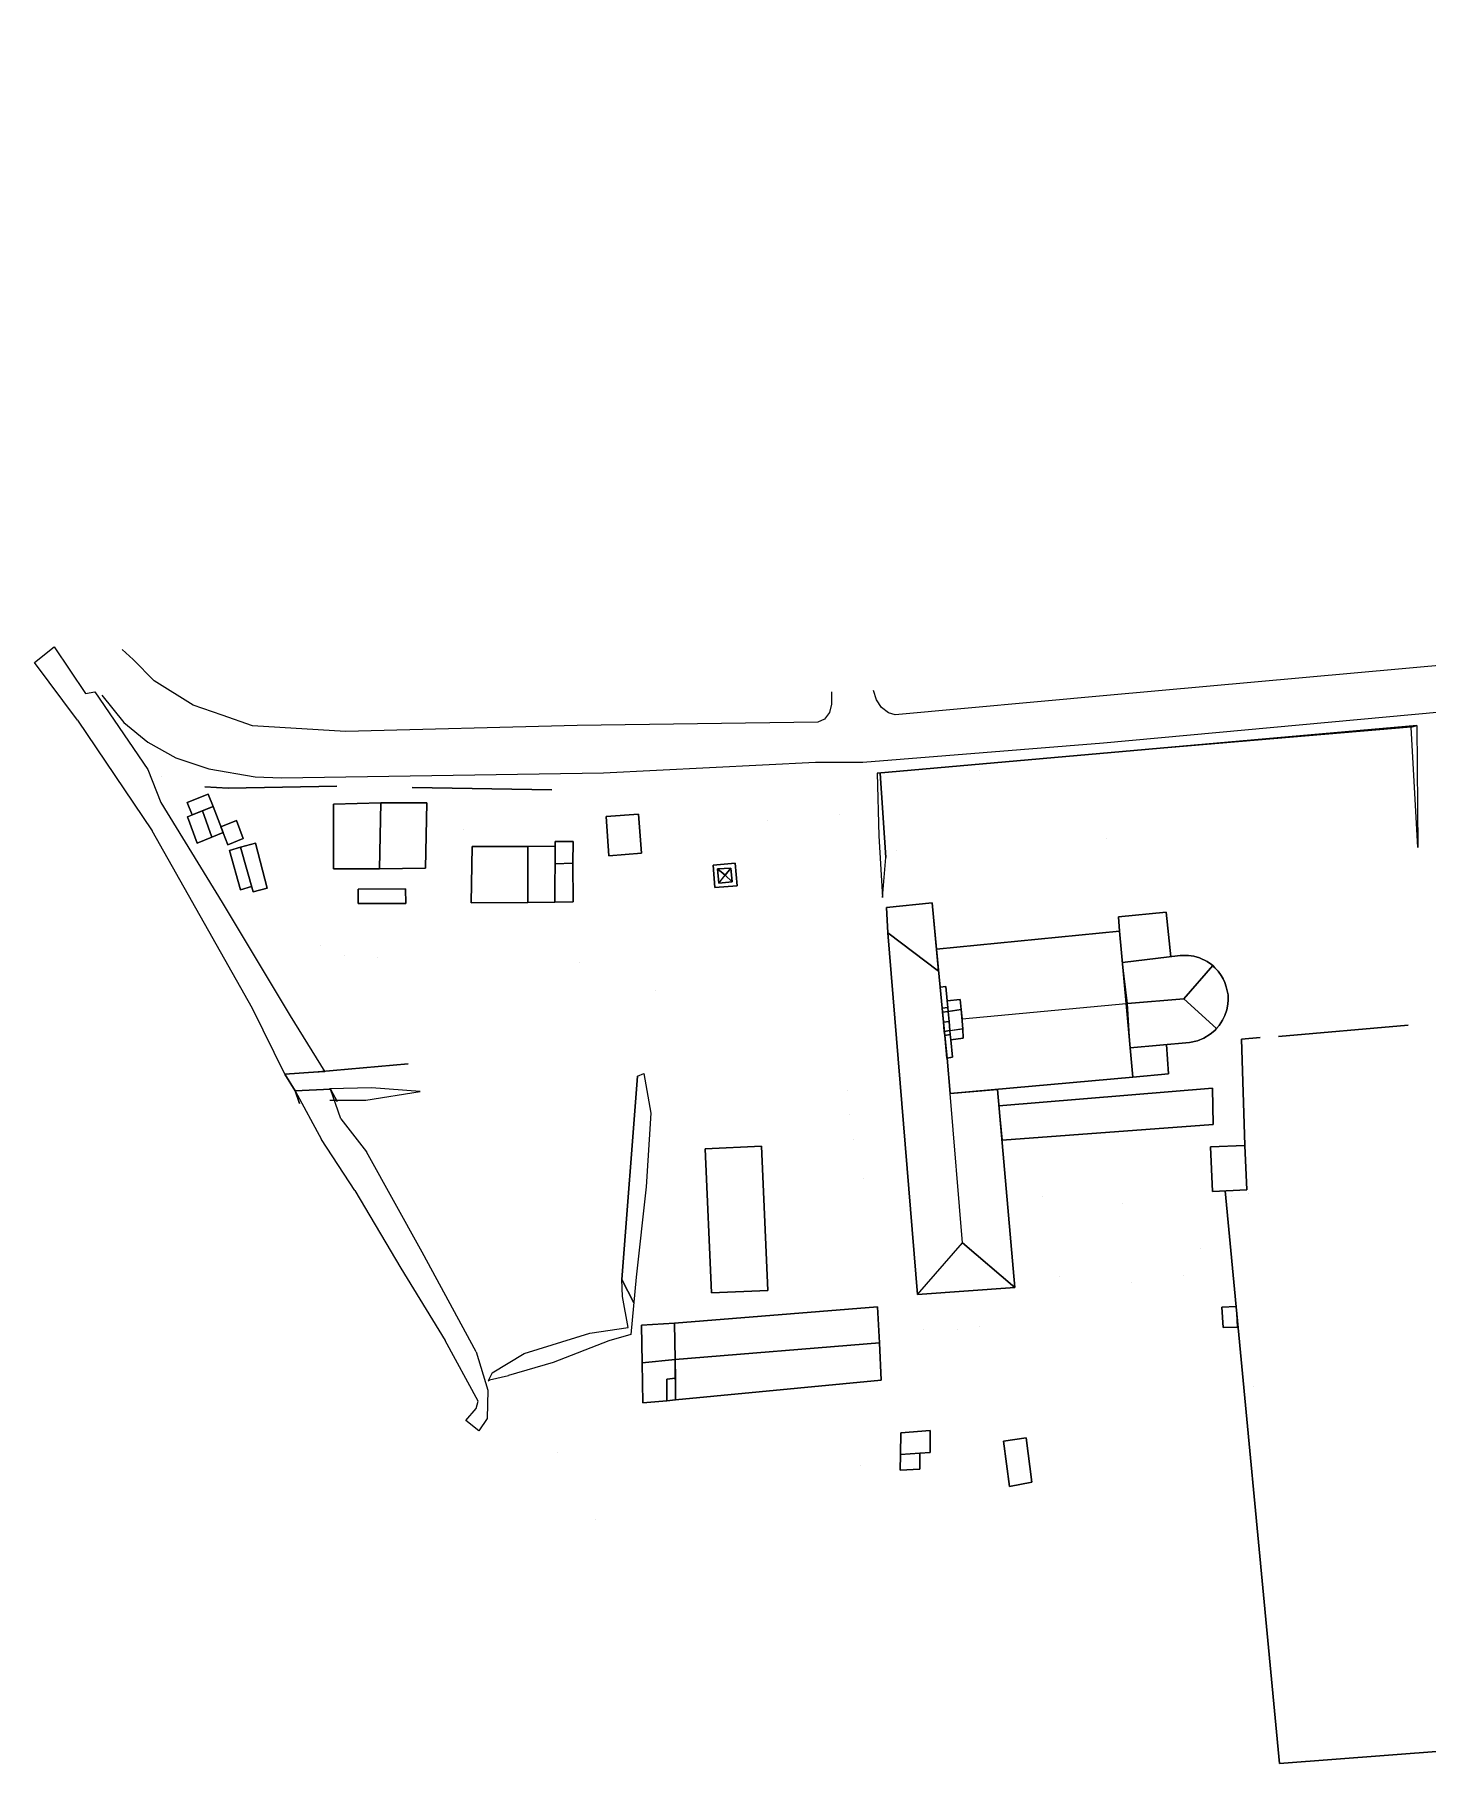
# Model space of a CAD drawing. Extents: x 526713 to 527247, y 149850 to 150411.
# Drawn here: x 526712.7 to 526898.7, y 149893.7 to 150124.6 of the extents above; entities that cross this region are included whole.
import ezdxf

# ---------------------------------------------------------------- set-up
doc = ezdxf.new("R2010")
doc.units = 0
doc.header["$LTSCALE"] = 10
doc.linetypes.add('CONTINU', pattern=[0])
for name, color, linetype in [('ARBRE', 3, 'CONTINU'), ('FACADE', 7, 'CONTINU'), ('MUR', 134, 'CONTINU'), ('TALUS', 42, 'CONTINU'), ('TOIT', 1, 'CONTINU'), ('TROTTOIR', 5, 'CONTINU')]:
    doc.layers.add(name, color=color, linetype=linetype)

msp = doc.modelspace()

# ---------------------------------------------------------------- linework, layer by layer
at = {"layer": 'ARBRE'}
for p, q in [((526729.568, 150025.528, 138.6), (526729.568, 150025.528, 131.560597)), ((526838.865, 150026.308, 141.231), (526838.865, 150026.308, 133.264778)), ((526820.202, 150020.513, 142.212), (526820.202, 150020.513, 133.187161)), ((526769.921, 150018.432, 136.823), (526769.921, 150018.432, 132.313395)), ((526810.52, 150019.606, 145.145), (526810.52, 150019.606, 133.110409)), ((526827.777, 150015.659, 140.829), (526827.777, 150015.659, 133.296711)), ((526855.805, 150017.196, 143.159), (526855.805, 150017.196, 133.409877)), ((526735.688, 150012.214, 137.15), (526735.688, 150012.214, 130.841752)), ((526750.929, 150002.905, 135.96), (526750.929, 150002.905, 132.064711)), ((526754.043, 150001.619, 137.058), (526754.043, 150001.619, 132.109135)), ((526758.418, 150001.338, 137.443), (526758.418, 150001.338, 132.170094)), ((526785.509, 150000.743, 135.222), (526785.509, 150000.743, 132.54648)), ((526795.612, 149997.005, 138.508), (526795.612, 149997.005, 133.265469)), ((526821.258, 149983.633, 141.466), (526821.258, 149983.633, 133.487079)), ((526821.537, 149980.339, 141.458), (526821.537, 149980.339, 133.526769)), ((526822.075, 149977.09, 141.432), (526822.075, 149977.09, 133.566566)), ((526823.393, 149971.86, 141.416), (526823.393, 149971.86, 133.631743)), ((526847.338, 149969.375, 140.418), (526847.338, 149969.375, 133.829946)), ((526872.48, 149969.381, 141.6), (526872.48, 149969.381, 133.833016)), ((526874.821, 149969.777, 141.533), (526874.821, 149969.777, 133.828767)), ((526857.952, 149968.48, 138.013), (526857.952, 149968.48, 133.841535)), ((526868.4, 149962.449, 137.795), (526868.4, 149962.449, 133.912004)), ((526849.53, 149958.729, 140.452), (526849.53, 149958.729, 133.95231)), ((526859.125, 149957.884, 137.284), (526859.125, 149957.884, 133.963198)), ((526866.138, 149958.819, 137.787), (526866.138, 149958.819, 133.953351)), ((526831.372, 149951.653, 139.605), (526831.372, 149951.653, 133.890687)), ((526835.948, 149951.73, 141.03), (526835.948, 149951.73, 133.901067)), ((526838.821, 149952.027, 141.323), (526838.821, 149952.027, 133.904639)), ((526777.748, 149948.587, 139.245), (526777.748, 149948.587, 129.716945)), ((526781.844, 149949.963, 139.262), (526781.844, 149949.963, 130.643924)), ((526785.334, 149950.563, 139.287), (526785.334, 149950.563, 131.355402)), ((526875.471, 149944.054, 140.36), (526875.471, 149944.054, 134.123844)), ((526782.526, 149935.193, 139.404), (526782.526, 149935.193, 133.127773)), ((526822.961, 149933.519, 140.821), (526822.961, 149933.519, 133.941157)), ((526787.546, 149926.34, 140.05), (526787.546, 149926.34, 133.115829))]:
    msp.add_line(p, q, dxfattribs=at)
at = {"layer": 'FACADE'}
for points in [[(526733.083, 150022.044, 133.597), (526735.877, 150023.162, 133.597), (526735.877, 150023.162, 131.836616), (526733.083, 150022.044, 131.717554)], [(526735.877, 150023.162, 133.597), (526736.53, 150021.529, 133.99), (526736.53, 150021.529, 131.84723), (526735.877, 150023.162, 131.836616)], [(526733.736, 150020.411, 133.99), (526733.083, 150022.044, 133.597), (526733.083, 150022.044, 131.717554), (526733.736, 150020.411, 131.611779)], [(526734.387, 150016.624, 133.923), (526733.121, 150020.146, 133.923), (526733.121, 150020.146, 131.464603), (526734.387, 150016.624, 131.210798)], [(526736.53, 150021.529, 133.907), (526737.865, 150018.044, 133.907), (526737.850852, 150018.03901, 131.868876), (526736.53, 150021.529, 131.84723)], [(526752.623, 150013.184, 136.605), (526752.621, 150021.832, 136.605), (526752.621, 150021.832, 132.070164), (526752.623, 150013.184, 132.078425)], [(526764.883, 150013.294, 136.438), (526765.065, 150022.016, 136.438), (526765.065, 150022.016, 132.242618), (526764.883, 150013.294, 132.248397)], [(526789.03, 150020.173, 136.421), (526793.355, 150020.502, 136.421), (526793.355, 150020.502, 133.011948), (526789.03, 150020.173, 133.037271)], [(526789.367, 150014.943, 136.421), (526789.03, 150020.173, 136.421), (526789.03, 150020.173, 133.037271), (526789.367, 150014.943, 133.122758)], [(526793.355, 150020.502, 136.421), (526793.732, 150015.267, 136.421), (526793.732, 150015.267, 133.044603), (526793.355, 150020.502, 133.011948)], [(526737.561556, 150018.803396, 133.588), (526739.642, 150019.659, 133.588), (526739.642, 150019.659, 131.892181), (526737.561556, 150018.803396, 131.864135)], [(526738.470356, 150016.402141, 133.588), (526737.561556, 150018.803396, 133.588), (526737.561556, 150018.803396, 131.864135), (526738.470356, 150016.402141, 131.879029)], [(526739.642, 150019.659, 133.588), (526740.544, 150017.262, 133.588), (526740.544, 150017.262, 131.906976), (526739.642, 150019.659, 131.892181)], [(526738.470356, 150016.402141, 133.588), (526740.544, 150017.262, 133.588), (526740.544, 150017.262, 131.906976), (526738.470356, 150016.402141, 131.879029)], [(526740.171, 150016.087, 134.141), (526738.732, 150015.632, 134.141), (526738.732, 150015.632, 131.85854), (526740.171, 150016.087, 131.902921)], [(526738.732, 150015.632, 134.141), (526740.191, 150010.395, 133.823), (526740.191, 150010.395, 131.404784), (526738.732, 150015.632, 131.85854)], [(526742.204, 150016.617, 134.141), (526740.171, 150016.087, 134.141), (526740.171, 150016.087, 131.902921), (526742.204, 150016.617, 131.930619)], [(526740.171, 150016.087, 134.141), (526741.867, 150010.103, 133.798), (526741.867, 150010.103, 131.667046), (526740.171, 150016.087, 131.902921)], [(526743.724, 150010.63, 133.798), (526742.204, 150016.617, 134.141), (526742.204, 150016.617, 131.930619), (526743.724, 150010.63, 131.957405)], [(526771.001, 150008.635, 135.951), (526771.103, 150016.167, 135.951), (526771.103, 150016.167, 132.331948), (526771.001, 150008.635, 132.337704)], [(526782.178, 150008.726, 137.016), (526782.189, 150016.225, 137.016), (526782.189, 150016.225, 132.485684), (526782.178, 150008.726, 132.492671)], [(526782.189, 150016.225, 135.685675), (526782.201, 150016.844, 135.474), (526782.201, 150016.844, 132.485261), (526782.189, 150016.225, 132.485684)], [(526782.201, 150016.844, 135.474), (526784.621, 150016.849, 135.474), (526784.621, 150016.849, 132.518827), (526782.201, 150016.844, 132.485261)], [(526789.367, 150014.943, 136.421), (526793.732, 150015.267, 136.421), (526793.732, 150015.267, 133.044603), (526789.367, 150014.943, 133.122758)], [(526803.29, 150013.701, 133.63), (526806.252, 150013.954, 133.647), (526806.252, 150013.954, 133.116696), (526803.29, 150013.701, 133.093028)], [(526803.548, 150010.679, 133.638), (526803.29, 150013.701, 133.63), (526803.29, 150013.701, 133.093028), (526803.548, 150010.679, 133.123148)], [(526805.671, 150013.288, 134.77), (526803.901, 150013.188, 134.77), (526803.901, 150013.188, 133.63156), (526805.671, 150013.288, 133.641543)], [(526803.901, 150013.188, 134.77), (526804.057, 150011.264, 134.77), (526804.057, 150011.264, 133.636577), (526803.901, 150013.188, 133.63156)], [(526805.852, 150011.475, 134.77), (526805.671, 150013.288, 134.77), (526805.671, 150013.288, 133.641543), (526805.852, 150011.475, 133.636427)], [(526806.252, 150013.954, 133.647), (526806.51, 150010.933, 133.638), (526806.51, 150010.933, 133.142003), (526806.252, 150013.954, 133.116696)], [(526740.191, 150010.395, 133.823), (526741.656873, 150010.844392, 133.823), (526741.656873, 150010.844392, 131.69627), (526740.191, 150010.395, 131.404784)], [(526803.548, 150010.679, 133.638), (526806.51, 150010.933, 133.638), (526806.51, 150010.933, 133.142003), (526803.548, 150010.679, 133.123148)], [(526804.057, 150011.264, 134.77), (526805.852, 150011.475, 134.77), (526805.852, 150011.475, 133.636427), (526804.057, 150011.264, 133.636577)], [(526741.867, 150010.103, 133.798), (526743.724, 150010.63, 133.798), (526743.724, 150010.63, 131.957405), (526741.867, 150010.103, 131.667046)], [(526762.24, 150010.504, 133.119), (526755.883, 150010.495, 133.119), (526755.883, 150010.495, 132.126209), (526762.24, 150010.504, 132.214388)], [(526755.883, 150010.495, 133.119), (526755.885, 150008.542, 132.976), (526755.885, 150008.542, 132.128096), (526755.883, 150010.495, 132.126209)], [(526755.885, 150008.542, 132.976), (526762.242, 150008.551, 132.976), (526762.242, 150008.551, 132.216275), (526755.885, 150008.542, 132.128096)], [(526762.242, 150008.551, 132.976), (526762.24, 150010.504, 133.119), (526762.24, 150010.504, 132.214388), (526762.242, 150008.551, 132.216275)], [(526782.178, 150008.726, 134.694), (526784.616, 150008.788, 134.694), (526784.616, 150008.788, 132.526433), (526782.178, 150008.726, 132.492671)], [(526832.535465, 150008.639286, 138.265), (526826.463, 150008.009, 138.265), (526826.463, 150008.009, 133.384279), (526832.535465, 150008.639286, 133.377808)], [(526833.398693, 149999.530255, 140.544), (526832.535465, 150008.639286, 138.265), (526832.535465, 150008.639286, 133.377808), (526833.398693, 149999.530255, 133.48238)], [(526857.444, 150006.802, 140.511), (526863.803, 150007.393, 140.511), (526863.803, 150007.393, 133.500836), (526857.444, 150006.802, 133.462742)], [(526857.59, 150004.874, 140.511), (526857.444, 150006.802, 140.511), (526857.444, 150006.802, 133.462742), (526857.59, 150004.874, 133.471542)], [(526863.803, 150007.393, 140.511), (526864.412645, 150001.45732, 141.248), (526864.412645, 150001.45732, 133.530252), (526863.803, 150007.393, 133.500836)], [(526857.59, 150004.874, 144.282), (526833.122, 150002.45, 144.282), (526833.122, 150002.45, 133.448861), (526857.59, 150004.874, 133.471542)], [(526833.122, 150002.45, 144.282), (526833.6, 149997.406, 145.639), (526833.6, 149997.406, 133.506767), (526833.122, 150002.45, 133.448861)], [(526865.669, 150001.611, 144.877), (526857.975046, 150000.669858, 144.877), (526857.975046, 150000.669858, 133.499147), (526865.669, 150001.611, 133.536323)], [(526866.773, 150001.628, 144.877), (526865.669, 150001.611, 144.877), (526865.669, 150001.611, 133.536323), (526866.773, 150001.628, 133.543286)], [(526867.491, 150001.512, 144.877), (526866.773, 150001.628, 144.877), (526866.773, 150001.628, 133.543286), (526867.491, 150001.512, 133.548333)], [(526868.238, 150001.301, 144.877), (526867.491, 150001.512, 144.877), (526867.491, 150001.512, 133.548333), (526868.238, 150001.301, 133.553952)], [(526869.295, 150000.805, 144.877), (526868.238, 150001.301, 144.877), (526868.238, 150001.301, 133.553952), (526869.295, 150000.805, 133.56271)], [(526869.878, 150000.401, 144.877), (526869.295, 150000.805, 144.877), (526869.295, 150000.805, 133.56271), (526869.878, 150000.401, 133.568072)], [(526870.02, 150000.265, 144.877), (526869.878, 150000.401, 144.877), (526869.878, 150000.401, 133.568072), (526870.02, 150000.265, 133.569532)], [(526870.323, 149999.974, 144.877), (526870.02, 150000.265, 144.877), (526870.02, 150000.265, 133.569532), (526870.323, 149999.974, 133.57265)], [(526870.762, 149999.506, 144.877), (526870.323, 149999.974, 144.877), (526870.323, 149999.974, 133.57265), (526870.762, 149999.506, 133.577356)], [(526871.167, 149998.969, 144.877), (526870.762, 149999.506, 144.877), (526870.762, 149999.506, 133.577356), (526871.167, 149998.969, 133.582128)], [(526834.36, 149997.496, 146.989), (526833.6, 149997.406, 146.989), (526833.6, 149997.406, 133.506767), (526834.36, 149997.496, 133.505829)], [(526833.6, 149997.406, 146.989), (526833.878, 149994.599, 146.989), (526833.878, 149994.599, 133.538992), (526833.6, 149997.406, 133.506767)], [(526834.543, 149995.584, 146.989), (526834.36, 149997.496, 146.989), (526834.36, 149997.496, 133.505829), (526834.543, 149995.584, 133.527779)], [(526871.415, 149998.517, 144.877), (526871.167, 149998.969, 144.877), (526871.167, 149998.969, 133.582128), (526871.415, 149998.517, 133.585553)], [(526871.651, 149997.991, 144.877), (526871.415, 149998.517, 144.877), (526871.415, 149998.517, 133.585553), (526871.651, 149997.991, 133.589203)], [(526871.837, 149997.436, 144.877), (526871.651, 149997.991, 144.877), (526871.651, 149997.991, 133.589203), (526871.837, 149997.436, 133.592653)], [(526872.067, 149996.38, 144.877), (526871.837, 149997.436, 144.877), (526871.837, 149997.436, 133.592653), (526872.067, 149996.38, 133.598429)], [(526833.879, 149994.59, 152.503), (526834.624, 149994.688, 152.503), (526834.624, 149994.688, 133.538065), (526833.879, 149994.59, 133.539096)], [(526834.543, 149995.584, 151.137), (526836.272, 149995.75, 151.137), (526836.272, 149995.75, 133.526091), (526834.543, 149995.584, 133.527779)], [(526834.624, 149994.688, 151.137), (526834.543, 149995.584, 151.137), (526834.543, 149995.584, 133.527779), (526834.624, 149994.688, 133.538065)], [(526836.272, 149995.75, 151.137), (526836.404, 149994.386, 151.137), (526836.404, 149994.386, 133.54175), (526836.272, 149995.75, 133.526091)], [(526871.919, 149994.362, 144.877), (526872.032, 149995.12, 144.877), (526872.032, 149995.12, 133.603349), (526871.919, 149994.362, 133.605723)], [(526872.032, 149995.12, 144.877), (526872.064, 149995.676, 144.877), (526872.064, 149995.676, 133.601283), (526872.032, 149995.12, 133.603349)], [(526872.064, 149995.676, 144.877), (526872.067, 149996.38, 144.877), (526872.067, 149996.38, 133.598429), (526872.064, 149995.676, 133.601283)], [(526836.404, 149994.386, 151.623), (526834.67557, 149994.137084, 151.623), (526834.67557, 149994.137084, 133.544389), (526836.404, 149994.386, 133.54175)], [(526836.626, 149991.828, 151.623), (526836.404, 149994.386, 151.623), (526836.404, 149994.386, 133.54175), (526836.626, 149991.828, 133.571114)], [(526870.528, 149991.871, 144.877), (526870.866, 149992.28, 144.877), (526870.866, 149992.28, 133.607513), (526870.528, 149991.871, 133.60703)], [(526870.866, 149992.28, 144.877), (526871.318, 149992.961, 144.877), (526871.318, 149992.961, 133.607613), (526870.866, 149992.28, 133.607513)], [(526871.318, 149992.961, 144.877), (526871.621, 149993.586, 144.877), (526871.621, 149993.586, 133.606992), (526871.318, 149992.961, 133.607613)], [(526871.621, 149993.586, 144.877), (526871.919, 149994.362, 144.877), (526871.919, 149994.362, 133.605723), (526871.621, 149993.586, 133.606992)], [(526834.229, 149990.955, 152.503), (526834.972, 149991.061, 152.503), (526834.972, 149991.061, 133.579703), (526834.229, 149990.955, 133.580826)], [(526834.529, 149987.899, 146.989), (526834.229, 149990.955, 146.989), (526834.229, 149990.955, 133.580826), (526834.529, 149987.899, 133.61591)], [(526834.924, 149991.581, 151.623), (526836.626, 149991.828, 151.623), (526836.626, 149991.828, 133.571114), (526834.924505, 149991.575718, 133.573795)], [(526834.972, 149991.061, 151.137), (526835.052, 149990.354, 151.137), (526835.052, 149990.354, 133.587821), (526834.972, 149991.061, 133.579703)], [(526835.052, 149990.354, 151.137), (526836.704, 149990.573, 151.137), (526836.704, 149990.573, 133.585516), (526835.052, 149990.354, 133.587821)], [(526835.27, 149988.021, 146.989), (526835.052, 149990.354, 146.989), (526835.052, 149990.354, 133.587821), (526835.27, 149988.021, 133.614604)], [(526836.704, 149990.573, 151.137), (526836.626, 149991.828, 151.137), (526836.626, 149991.828, 133.571114), (526836.704, 149990.573, 133.585516)], [(526859.011136, 149989.273026, 144.877), (526866.921, 149990.012, 144.877), (526866.921, 149990.012, 133.595722), (526859.011136, 149989.273026, 133.60321)], [(526866.921, 149990.012, 144.877), (526867.994, 149990.23, 144.877), (526867.994, 149990.23, 133.597586), (526866.921, 149990.012, 133.595722)], [(526867.994, 149990.23, 144.877), (526868.836, 149990.574, 144.877), (526868.836, 149990.574, 133.601546), (526867.994, 149990.23, 133.597586)], [(526868.836, 149990.574, 144.877), (526869.686, 149991.11, 144.877), (526869.686, 149991.11, 133.604772), (526868.836, 149990.574, 133.601546)], [(526869.686, 149991.11, 144.877), (526870.304, 149991.6, 144.877), (526870.304, 149991.6, 133.606709), (526869.686, 149991.11, 133.604772)], [(526870.304, 149991.6, 144.877), (526870.528, 149991.871, 144.877), (526870.528, 149991.871, 133.60703), (526870.304, 149991.6, 133.606709)], [(526870.528, 149991.871, 144.877), (526870.528, 149991.871, 144.877), (526870.528, 149991.871, 133.60703)], [(526834.529, 149987.899, 146.989), (526835.27, 149988.021, 146.989), (526835.27, 149988.021, 133.614604), (526834.529, 149987.899, 133.61591)], [(526834.961, 149983.171, 144.449), (526834.534, 149987.893, 145.625), (526834.534, 149987.893, 133.61598), (526834.961, 149983.171, 133.670186)], [(526864.117, 149985.8, 138.633), (526863.826504, 149989.722899, 139.748), (526863.826504, 149989.722899, 133.598652), (526864.117, 149985.8, 133.643676)], [(526859.363, 149985.376, 144.449), (526834.961, 149983.171, 144.449), (526834.961, 149983.171, 133.670186), (526859.363, 149985.376, 133.647945)], [(526864.117, 149985.8, 138.633), (526859.363, 149985.376, 138.633), (526859.363, 149985.376, 133.647945), (526864.117, 149985.8, 133.643676)], [(526841.285, 149983.726, 139.002), (526843.611, 149957.276, 138.985), (526843.611, 149957.276, 133.968234), (526841.285, 149983.726, 133.66461)], [(526869.993, 149983.92, 137.443), (526841.475869, 149981.555546, 137.443), (526841.475869, 149981.555546, 133.689525), (526869.993, 149983.92, 133.66597)], [(526870.067, 149979.066, 138.935), (526869.993, 149983.92, 137.443), (526869.993, 149983.92, 133.66597), (526870.067, 149979.066, 133.721646)], [(526841.882101, 149976.936094, 138.449), (526870.067, 149979.066, 138.935), (526870.067, 149979.066, 133.721646), (526841.882101, 149976.936094, 133.742553)], [(526809.748, 149976.137, 138.449), (526802.225, 149975.797, 137.653), (526802.225, 149975.797, 133.532894), (526809.748, 149976.137, 133.547432)], [(526810.618, 149956.885, 138.449), (526809.748, 149976.137, 138.449), (526809.748, 149976.137, 133.547432), (526810.618, 149956.885, 133.777527)], [(526869.737, 149976.046, 137.485), (526874.322, 149976.243, 137.485), (526874.322, 149976.243, 133.754552), (526869.737, 149976.046, 133.756238)], [(526874.322, 149976.243, 137.485), (526874.577, 149970.316, 137.485), (526874.577, 149970.316, 133.822555), (526874.322, 149976.243, 133.754552)], [(526802.225, 149975.797, 137.653), (526803.095, 149956.545, 137.653), (526803.095, 149956.545, 133.76299), (526802.225, 149975.797, 133.532894)], [(526869.992, 149970.119, 137.485), (526869.737, 149976.046, 137.485), (526869.737, 149976.046, 133.756238), (526869.992, 149970.119, 133.824242)], [(526874.577, 149970.316, 137.485), (526869.992, 149970.119, 137.485), (526869.992, 149970.119, 133.824242), (526874.577, 149970.316, 133.822555)], [(526803.095, 149956.545, 137.653), (526810.618, 149956.885, 138.449), (526810.618, 149956.885, 133.777527), (526803.095, 149956.545, 133.76299)], [(526830.572, 149956.356, 138.985), (526843.611, 149957.276, 138.985), (526843.611, 149957.276, 133.968234), (526830.572, 149956.356, 133.977156)], [(526798.143, 149952.524, 140.477), (526825.247, 149954.71, 140.477), (526825.247, 149954.71, 133.839378), (526798.143, 149952.524, 133.676749)], [(526871.24, 149954.652, 136.722), (526873.153557, 149954.740298, 136.773), (526873.153557, 149954.740298, 134.001002), (526871.24, 149954.652, 134.001776)], [(526871.24, 149954.652, 136.722), (526871.393, 149951.932, 136.722), (526871.393, 149951.932, 134.032988), (526871.24, 149954.652, 134.001776)], [(526798.143, 149952.524, 136.396), (526793.744, 149952.226, 136.396), (526793.744, 149952.226, 133.581988), (526798.143, 149952.524, 133.676749)], [(526871.393, 149951.932, 136.722), (526873.301, 149951.996, 136.773), (526873.301, 149951.996, 134.032493), (526871.393, 149951.932, 134.032988)], [(526798.267, 149945.183, 138.742), (526797.107, 149945.017, 138.742), (526797.107, 149945.017, 133.557291), (526798.267, 149945.183, 133.583421)], [(526797.107, 149945.017, 138.742), (526797.107, 149942.124, 139.22), (526797.107, 149942.124, 133.519502), (526797.107, 149945.017, 133.557291)], [(526798.262, 149942.283, 140.192), (526825.749, 149944.907, 140.192), (526825.749, 149944.907, 133.956686), (526798.262, 149942.283, 133.545437)], [(526793.929, 149941.891, 136.32), (526797.107, 149942.124, 136.32), (526797.107, 149942.124, 133.519502), (526793.929, 149941.891, 133.450812)], [(526797.107, 149942.124, 139.22), (526798.262, 149942.283, 139.22), (526798.262, 149942.283, 133.545437), (526797.107, 149942.124, 133.519502)], [(526832.265, 149938.191, 137.033), (526828.369, 149937.888, 137.033), (526828.369, 149937.888, 134.046258), (526832.265, 149938.191, 134.052284)], [(526832.268, 149935.237, 137.577), (526832.265, 149938.191, 137.033), (526832.265, 149938.191, 134.052284), (526832.268, 149935.237, 134.087267)], [(526845.088, 149937.181, 137.703), (526842.087, 149936.743, 137.343), (526842.087, 149936.743, 134.093665), (526845.088, 149937.181, 134.095884)], [(526845.884, 149931.283, 137.703), (526845.088, 149937.181, 137.703), (526845.088, 149937.181, 134.095884), (526845.884, 149931.283, 134.167682)], [(526830.911, 149933.033, 137.091), (526830.917, 149935.14, 137.577), (526830.917, 149935.14, 134.085082), (526830.911, 149933.033, 134.099029)], [(526830.917, 149935.14, 137.577), (526832.268, 149935.237, 137.577), (526832.268, 149935.237, 134.087267), (526830.917, 149935.14, 134.085082)], [(526842.087, 149936.743, 137.343), (526842.874, 149930.681, 137.343), (526842.874, 149930.681, 134.167382), (526842.087, 149936.743, 134.093665)], [(526828.275, 149932.893, 137.091), (526830.911, 149933.033, 137.091), (526830.911, 149933.033, 134.099029), (526828.275, 149932.893, 134.04275)], [(526842.874, 149930.681, 137.343), (526845.884, 149931.283, 137.703), (526845.884, 149931.283, 134.167682), (526842.874, 149930.681, 134.167382)]]:
    msp.add_3dface(points, dxfattribs=at)
for points, invisible_edges in [([(526735.121, 150020.952, 134.518), (526733.121, 150020.146, 133.923), (526733.121, 150020.146, 131.464603), (526735.121, 150020.952, 131.828233)], 8), ([(526735.121, 150020.952, 134.518), (526736.53, 150021.529, 133.907), (526736.53, 150021.529, 131.84723), (526735.121, 150020.952, 131.828233)], 8), ([(526758.93, 150022.004, 139.22), (526752.621, 150021.832, 136.605), (526752.621, 150021.832, 132.070164), (526758.93, 150022.004, 132.157521)], 8), ([(526758.93, 150022.004, 139.22), (526765.065, 150022.016, 136.438), (526765.065, 150022.016, 132.242618), (526758.93, 150022.004, 132.157521)], 8), ([(526736.356, 150017.421, 134.518), (526737.865, 150018.044, 133.907), (526737.850852, 150018.03901, 131.868876), (526736.356, 150017.421, 131.674962)], 8), ([(526736.356, 150017.421, 134.518), (526734.387, 150016.624, 133.923), (526734.387, 150016.624, 131.210798), (526736.356, 150017.421, 131.674962)], 8), ([(526778.541, 150016.191, 137.703), (526771.103, 150016.167, 135.951), (526771.103, 150016.167, 132.331948), (526778.541, 150016.191, 132.435109)], 8), ([(526778.541, 150016.191, 137.703), (526782.189, 150016.225, 137.016), (526782.189, 150016.225, 132.485684), (526778.541, 150016.191, 132.435109)], 8), ([(526784.582, 150013.97, 136.563), (526784.621, 150016.849, 135.474), (526784.621, 150016.849, 132.518827), (526784.582, 150013.97, 132.521027)], 8), ([(526758.768, 150013.174, 139.22), (526752.623, 150013.184, 136.605), (526752.623, 150013.184, 132.078425), (526758.768, 150013.174, 132.163681)], 8), ([(526758.768, 150013.174, 139.22), (526764.883, 150013.294, 136.438), (526764.883, 150013.294, 132.248397), (526758.768, 150013.174, 132.163681)], 8), ([(526784.582, 150013.97, 136.563), (526784.616, 150008.788, 134.694), (526784.616, 150008.788, 132.526433), (526784.582, 150013.97, 132.521027)], 8), ([(526778.573, 150008.694, 137.703), (526771.001, 150008.635, 135.951), (526771.001, 150008.635, 132.337704), (526778.573, 150008.694, 132.442691)], 8), ([(526778.573, 150008.694, 137.703), (526782.178, 150008.726, 137.016), (526782.178, 150008.726, 132.492671), (526778.573, 150008.694, 132.442691)], 8), ([(526826.651, 150004.627, 138.985), (526826.463, 150008.009, 138.265), (526826.463, 150008.009, 133.384279), (526826.651, 150004.627, 133.423087)], 8), ([(526826.651, 150004.627, 138.985), (526830.572, 149956.356, 138.985), (526830.572, 149956.356, 133.977156), (526826.651, 150004.627, 133.423087)], 8), ([(526858.474, 149995.222, 147.86), (526857.59, 150004.874, 144.282), (526857.59, 150004.874, 133.471542), (526858.474, 149995.222, 133.534919)], 8), ([(526833.932, 149994.03, 153.081), (526833.879, 149994.59, 152.503), (526833.879, 149994.59, 133.539096), (526833.932, 149994.03, 133.545524)], 8), ([(526834.674, 149994.153, 153.081), (526834.624, 149994.688, 152.503), (526834.624, 149994.688, 133.538065), (526834.674, 149994.153, 133.544207)], 8), ([(526858.474, 149995.222, 147.86), (526859.363, 149985.376, 144.449), (526859.363, 149985.376, 133.647945), (526858.474, 149995.222, 133.534919)], 8), ([(526834.062, 149992.719, 153.869), (526833.932, 149994.03, 153.081), (526833.932, 149994.03, 133.545524), (526834.062, 149992.719, 133.560575)], 10), ([(526834.172, 149991.465, 154.079), (526834.062, 149992.719, 153.869), (526834.062, 149992.719, 133.560575), (526834.172, 149991.465, 133.57497)], 10), ([(526834.805, 149992.825, 153.869), (526834.674, 149994.153, 153.081), (526834.674, 149994.153, 133.544207), (526834.805, 149992.825, 133.559453)], 10), ([(526834.805, 149992.825, 153.869), (526834.924, 149991.581, 154.079), (526834.924, 149991.581, 133.573734), (526834.805, 149992.825, 133.559453)], 10), ([(526834.172, 149991.465, 154.079), (526834.229, 149990.955, 152.503), (526834.229, 149990.955, 133.580826), (526834.172, 149991.465, 133.57497)], 8), ([(526834.924, 149991.581, 154.079), (526834.972, 149991.061, 152.503), (526834.972, 149991.061, 133.579703), (526834.924, 149991.581, 133.573734)], 8), ([(526825.514, 149949.904, 141.835), (526825.247, 149954.71, 140.477), (526825.247, 149954.71, 133.839378), (526825.514, 149949.904, 133.896941)], 8), ([(526793.813, 149947.229, 138.063), (526793.744, 149952.226, 136.396), (526793.744, 149952.226, 133.581988), (526793.813, 149947.229, 133.518142)], 8), ([(526798.221, 149947.643, 141.835), (526798.143, 149952.524, 140.477), (526798.143, 149952.524, 133.676749), (526798.221, 149947.643, 133.614604)], 8), ([(526825.514, 149949.904, 141.835), (526825.749, 149944.907, 140.192), (526825.749, 149944.907, 133.956686), (526825.514, 149949.904, 133.896941)], 8), ([(526793.813, 149947.229, 138.063), (526793.929, 149941.891, 136.32), (526793.929, 149941.891, 133.450812), (526793.813, 149947.229, 133.518142)], 8), ([(526798.221, 149947.643, 141.835), (526798.262, 149942.283, 140.192), (526798.262, 149942.283, 133.545437), (526798.221, 149947.643, 133.614604)], 8), ([(526828.321, 149934.954, 137.577), (526828.369, 149937.888, 137.033), (526828.369, 149937.888, 134.046258), (526828.321, 149934.954, 134.070621)], 8), ([(526828.321, 149934.954, 137.577), (526828.275, 149932.893, 137.091), (526828.275, 149932.893, 134.04275), (526828.321, 149934.954, 134.070621)], 8)]:
    msp.add_3dface(points, dxfattribs=dict(at, invisible_edges=invisible_edges))
at = {"layer": 'MUR'}
msp.add_polyline3d([(526897.406, 150016.055, 134.879), (526896.529, 150032.134, 135.222), (526855.136, 150028.588, 134.56), (526825.593, 150025.967, 134.602), (526826.359, 150014.717, 134.602)], dxfattribs=at)
for points in [[(526897.295, 150032.333, 136.932), (526825.189, 150025.967, 136.731), (526825.189, 150025.967, 133.179055), (526897.295, 150032.333, 133.612379)], [(526897.406, 150016.055, 134.879), (526896.529, 150032.134, 135.222), (526897.295, 150032.333, 133.612379), (526897.406, 150016.055, 134.879)], [(526735.417, 150024.16, 131.912), (526738.536, 150023.984, 131.912), (526738.536, 150023.984, 131.872721), (526735.417, 150024.16, 131.829285)], [(526738.536, 150023.984, 131.912), (526753.061, 150024.239, 131.971), (526753.061, 150024.239, 132.073976), (526738.536, 150023.984, 131.872721)], [(526763.107, 150024.069, 132.298), (526781.748, 150023.766, 132.532), (526781.748, 150023.766, 132.472386), (526763.107, 150024.069, 132.213501)], [(526878.785, 149990.803, 136.538), (526896.137, 149992.305, 136.521), (526896.137, 149992.305, 133.768385), (526878.785, 149990.803, 133.663985)], [(526873.876, 149990.437, 136.37), (526876.334, 149990.648, 136.37), (526876.334, 149990.648, 133.649005), (526873.876, 149990.437, 133.634209)], [(526874.301, 149976.275, 136.37), (526873.876, 149990.437, 136.37), (526873.876, 149990.437, 133.634209), (526874.301, 149976.275, 133.754182)], [(526750.574, 149986.075, 131.887), (526746.089, 149985.788, 134.535), (526746.089, 149985.788, 129.100087), (526750.574, 149986.075, 129.948149)], [(526746.089, 149985.788, 134.535), (526747.49, 149983.556, 134.544), (526747.49, 149983.556, 129.047206), (526746.089, 149985.788, 129.100087)], [(526762.565, 149987.135, 132.241146), (526750.574, 149986.075, 131.887), (526750.574, 149986.075, 129.948149), (526762.565, 149987.135, 132.241146)], [(526791.1, 149958.337, 133.186), (526793.205, 149985.506, 133.085), (526793.205, 149985.506, 132.448), (526791.1, 149958.337, 132.155)], [(526747.49, 149983.556, 134.544), (526752.212, 149983.764, 133.245), (526752.212, 149983.764, 129.927191), (526747.49, 149983.556, 129.047206)], [(526747.49, 149983.556, 133.907), (526748.05, 149981.861, 133.907), (526748.05, 149981.861, 128.916173), (526747.49, 149983.556, 129.047206)], [(526752.212, 149983.764, 133.245), (526753.092, 149982.139, 133.236), (526753.092, 149982.139, 129.863446), (526752.212, 149983.764, 129.927191)], [(526878.952, 149893.713, 136.697), (526871.686, 149970.186, 136.689), (526871.686, 149970.186, 133.823685), (526878.952, 149893.713, 134.701597)], [(526791.1, 149958.337, 133.186), (526792.704167, 149955.224344, 133.575956), (526792.704167, 149955.224344, 133.575956), (526791.1, 149958.337, 132.155)], [(527047.186, 149906.586, 136.706), (526878.952, 149893.713, 136.697), (526878.952, 149893.713, 134.701597), (527047.186, 149906.586, 134.538676)]]:
    msp.add_3dface(points, dxfattribs=at)
at = {"layer": 'MUR', "invisible_edges": 8}
for points in [[(526826.359, 150014.717, 134.602), (526825.593, 150025.967, 134.602), (526825.189, 150025.967, 133.179055), (526825.431, 150017.622, 133.345)], [(526825.431, 150017.622, 133.345), (526825.942, 150009.373, 133.672), (526826.359, 150014.717, 134.602)]]:
    msp.add_3dface(points, dxfattribs=at)
at = {"layer": 'TALUS'}
for points, invisible_edges in [([(526718.437, 150033.062, 132.7), (526712.684, 150040.771, 132.633), (526715.282, 150042.855, 130.814), (526719.502, 150036.627, 130.823)], 8), ([(526719.502, 150036.627, 130.823), (526720.709, 150036.854, 131.635), (526727.806, 150026.465, 131.644), (526729.54, 150022.073, 131.585)], 8), ([(526718.437, 150033.062, 132.7), (526728.4, 150018.269, 133.303), (526729.54, 150022.073, 131.585)], 14), ([(526729.54, 150022.073, 131.585), (526737.737, 150008.685, 131.401), (526741.779, 149994.54, 133.504), (526728.4, 150018.269, 133.303)], 10), ([(526737.737, 150008.685, 131.401), (526746.827, 149993.546, 131.401), (526746.089, 149985.788, 133.504), (526741.779, 149994.54, 133.504)], 10), ([(526746.827, 149993.546, 131.401), (526751.428, 149986.1, 131.141), (526746.089, 149985.788, 133.504)], 8), ([(526792.244858, 149973.113559, 132.314356), (526793.205, 149985.506, 132.448), (526794.032, 149985.868, 132.691), (526794.971, 149980.563, 133.404)], 8), ([(526753.591, 149979.823, 131.845), (526752.212, 149983.764, 131.92), (526747.49, 149983.556, 133.504), (526751.009, 149977.05, 133.504)], 10), ([(526757.696, 149983.936, 131.149), (526752.056, 149983.819, 130.755), (526752.109, 149982.313, 131.92)], 14), ([(526752.109, 149982.313, 131.92), (526756.915, 149982.318, 131.92), (526764.165, 149983.461, 131.677), (526757.696, 149983.936, 131.149)], 8), ([(526755.433, 149970.218, 133.513), (526751.009, 149977.05, 133.504), (526753.591, 149979.823, 131.845), (526756.994, 149975.407, 131.837)], 10), ([(526794.971, 149980.563, 133.404), (526794.354, 149970.741, 133.563), (526791.1, 149958.337, 132.155), (526792.244858, 149973.113559, 132.314356)], 10), ([(526764.436, 149961.996, 132.08), (526756.994, 149975.407, 131.837), (526755.433, 149970.218, 133.513), (526761.607, 149959.842, 133.563)], 10), ([(526794.354, 149970.741, 133.563), (526793.016, 149958.659, 133.58), (526791.192, 149956.093, 132.373), (526791.1, 149958.337, 132.155)], 10), ([(526771.675, 149948.686, 132.474), (526764.436, 149961.996, 132.08), (526761.607, 149959.842, 133.563), (526767.525, 149950.185, 133.58)], 10), ([(526793.016, 149958.659, 133.58), (526792.322, 149951.015, 133.571), (526791.955, 149951.945, 132.566), (526791.192, 149956.093, 132.373)], 10), ([(526789.388, 149950.143, 133.731), (526781.939, 149947.273, 133.63), (526778.085, 149948.444, 132.608), (526786.839, 149951.198, 132.633)], 10), ([(526792.322, 149951.015, 133.571), (526789.388, 149950.143, 133.731), (526786.839, 149951.198, 132.633), (526791.955, 149951.945, 132.566)], 10), ([(526771.902, 149942.093, 133.672), (526767.525, 149950.185, 133.58), (526771.675, 149948.686, 132.474), (526773.207, 149943.548, 133.018)], 10), ([(526781.939, 149947.273, 133.63), (526775.954, 149945.543, 133.353), (526773.795, 149945.863, 132.465), (526778.085, 149948.444, 132.608)], 10), ([(526773.795, 149945.863, 132.465), (526773.274, 149944.791, 132.624), (526773.437, 149944.935, 133.069), (526775.954, 149945.543, 133.353)], 8), ([(526771.643, 149941.11, 133.781), (526771.902, 149942.093, 133.672), (526773.207, 149943.548, 133.018), (526773.135, 149939.771, 132.976)], 10), ([(526773.135, 149939.771, 132.976), (526772.011, 149938.148, 132.951), (526770.287, 149939.526, 133.789), (526771.643, 149941.11, 133.781)], 8)]:
    msp.add_3dface(points, dxfattribs=dict(at, invisible_edges=invisible_edges))
at = {"layer": 'TOIT'}
for points in [[(526733.736, 150020.411, 133.99), (526733.083, 150022.044, 133.597), (526735.877, 150023.162, 133.597), (526736.53, 150021.529, 133.99)], [(526736.356, 150017.421, 134.518), (526734.387, 150016.624, 133.923), (526733.121, 150020.146, 133.923), (526735.121, 150020.952, 134.518)], [(526735.121, 150020.952, 134.518), (526736.53, 150021.529, 133.907), (526737.865, 150018.044, 133.907), (526736.356, 150017.421, 134.518)], [(526758.768, 150013.174, 139.22), (526752.623, 150013.184, 136.605), (526752.621, 150021.832, 136.605), (526758.93, 150022.004, 139.22)], [(526758.768, 150013.174, 139.22), (526758.93, 150022.004, 139.22), (526765.065, 150022.016, 136.438), (526764.883, 150013.294, 136.438)], [(526789.367, 150014.943, 136.421), (526789.03, 150020.173, 136.421), (526793.355, 150020.502, 136.421), (526793.732, 150015.267, 136.421)], [(526737.561556, 150018.803396, 133.588), (526739.642, 150019.659, 133.588), (526740.544, 150017.262, 133.588), (526738.470356, 150016.402141, 133.588)], [(526741.656873, 150010.844392, 133.823), (526740.191, 150010.395, 133.823), (526738.732, 150015.632, 134.141), (526740.171, 150016.087, 134.141)], [(526741.867, 150010.103, 133.798), (526740.171, 150016.087, 134.141), (526742.204, 150016.617, 134.141), (526743.724, 150010.63, 133.798)], [(526778.573, 150008.694, 137.703), (526771.001, 150008.635, 135.951), (526771.103, 150016.167, 135.951), (526778.541, 150016.191, 137.703)], [(526778.541, 150016.191, 137.703), (526782.189, 150016.225, 137.016), (526782.178, 150008.726, 137.016), (526778.573, 150008.694, 137.703)], [(526782.203, 150013.875, 136.563), (526784.582, 150013.97, 136.563), (526784.616, 150008.788, 134.694), (526782.178, 150008.726, 134.694)], [(526806.51, 150010.933, 133.638), (526803.548, 150010.679, 133.638), (526803.29, 150013.701, 133.63), (526806.252, 150013.954, 133.647)], [(526804.901, 150012.326, 137.326), (526805.671, 150013.288, 134.77), (526803.901, 150013.188, 134.77), (526804.901, 150012.326, 137.326)], [(526804.057, 150011.264, 134.77), (526804.901, 150012.326, 137.326), (526803.901, 150013.188, 134.77), (526804.057, 150011.264, 134.77)], [(526805.852, 150011.475, 134.77), (526805.671, 150013.288, 134.77), (526804.901, 150012.326, 137.326)], [(526804.057, 150011.264, 134.77), (526804.901, 150012.326, 137.326), (526805.852, 150011.475, 134.77), (526804.057, 150011.264, 134.77)], [(526755.885, 150008.542, 132.976), (526755.883, 150010.495, 133.119), (526762.24, 150010.504, 133.119), (526762.242, 150008.551, 132.976)], [(526834.674, 149994.153, 153.081), (526833.932, 149994.03, 153.081), (526833.879, 149994.59, 152.503), (526834.624, 149994.688, 152.503)], [(526834.805, 149992.825, 153.869), (526834.062, 149992.719, 153.869), (526833.932, 149994.03, 153.081), (526834.674, 149994.153, 153.081)], [(526834.924, 149991.581, 154.079), (526834.172, 149991.465, 154.079), (526834.062, 149992.719, 153.869), (526834.805, 149992.825, 153.869)], [(526834.924, 149991.581, 151.623), (526836.626, 149991.828, 151.623), (526836.404, 149994.386, 151.623), (526834.67557, 149994.137084, 151.623)], [(526834.924, 149991.581, 154.079), (526834.972, 149991.061, 152.503), (526834.229, 149990.955, 152.503), (526834.172, 149991.465, 154.079)], [(526864.117, 149985.8, 138.633), (526859.363, 149985.376, 138.633), (526859.011136, 149989.273026, 139.748), (526863.826504, 149989.722899, 139.748)], [(526836.601, 149963.255, 141.173), (526834.961, 149983.171, 141.173), (526841.285, 149983.726, 139.002), (526843.611, 149957.276, 138.985)], [(526841.882101, 149976.936094, 138.449), (526870.067, 149979.066, 138.935), (526869.993, 149983.92, 137.443), (526841.475869, 149981.555546, 137.443)], [(526810.618, 149956.885, 138.449), (526809.748, 149976.137, 138.449), (526802.225, 149975.797, 137.653), (526803.095, 149956.545, 137.653)], [(526869.992, 149970.119, 137.485), (526869.737, 149976.046, 137.485), (526874.322, 149976.243, 137.485), (526874.577, 149970.316, 137.485)], [(526830.572, 149956.356, 138.985), (526836.601, 149963.255, 141.173), (526843.611, 149957.276, 138.985), (526830.572, 149956.356, 138.985)], [(526798.221, 149947.643, 141.835), (526798.143, 149952.524, 140.477), (526825.247, 149954.71, 140.477), (526825.514, 149949.904, 141.835)], [(526871.393, 149951.932, 136.722), (526871.24, 149954.652, 136.722), (526873.153557, 149954.740298, 136.773), (526873.301, 149951.996, 136.773)], [(526798.224, 149947.652, 138.063), (526793.813, 149947.229, 138.063), (526793.744, 149952.226, 136.396), (526798.143, 149952.524, 136.396)], [(526825.514, 149949.904, 141.835), (526825.749, 149944.907, 140.192), (526798.262, 149942.283, 140.192), (526798.221, 149947.643, 141.835)], [(526798.262, 149942.283, 139.22), (526797.107, 149942.124, 139.22), (526797.107, 149945.017, 138.742), (526798.267, 149945.183, 138.742)], [(526842.874, 149930.681, 137.343), (526842.087, 149936.743, 137.343), (526845.088, 149937.181, 137.703), (526845.884, 149931.283, 137.703)], [(526830.917, 149935.14, 137.577), (526830.911, 149933.033, 137.091), (526828.275, 149932.893, 137.091), (526828.321, 149934.954, 137.577)]]:
    msp.add_3dface(points, dxfattribs=at)
for points, invisible_edges in [([(526784.621, 150016.849, 135.474), (526784.582, 150013.97, 136.563), (526782.203, 150013.875, 136.563), (526782.189, 150016.225, 135.685675)], 8), ([(526782.189, 150016.225, 135.685675), (526782.201, 150016.844, 135.474), (526784.621, 150016.849, 135.474)], 8), ([(526826.463, 150008.009, 138.265), (526832.535465, 150008.639286, 138.265), (526833.122, 150002.45, 139.749786), (526833.398693, 149999.530255, 140.544)], 8), ([(526833.398693, 149999.530255, 140.544), (526826.651, 150004.627, 138.985), (526826.463, 150008.009, 138.265)], 8), ([(526857.975046, 150000.669858, 141.248), (526857.59, 150004.874, 140.511), (526857.444, 150006.802, 140.511), (526863.803, 150007.393, 140.511)], 8), ([(526863.803, 150007.393, 140.511), (526864.412645, 150001.45732, 141.248), (526857.97, 150000.676, 141.248)], 8), ([(526830.572, 149956.356, 138.985), (526826.651, 150004.627, 138.985), (526833.398693, 149999.530255, 140.544), (526833.6, 149997.406, 140.584052)], 8), ([(526857.59, 150004.874, 144.282), (526833.122, 150002.45, 144.282), (526833.6, 149997.406, 145.639), (526834.36, 149997.496, 145.639)], 8), ([(526836.404, 149994.386, 147.394318), (526836.272, 149995.75, 146.882764), (526834.36, 149997.496, 145.639), (526857.59, 150004.874, 144.282)], 14), ([(526836.404, 149994.386, 147.394318), (526836.542, 149993.146, 147.86), (526858.474, 149995.222, 147.86), (526857.59, 150004.874, 144.282)], 8), ([(526866.154, 149995.811, 146.871), (526858.622, 149995.204, 146.871), (526857.975046, 150000.669858, 144.877), (526865.669, 150001.611, 144.877)], 8), ([(526865.669, 150001.611, 144.877), (526866.773, 150001.628, 144.877), (526866.154, 149995.811, 146.871)], 14), ([(526866.773, 150001.628, 144.877), (526867.491, 150001.512, 144.877), (526866.154, 149995.811, 146.871)], 14), ([(526866.773, 150001.628, 144.877), (526867.491, 150001.512, 144.877), (526866.154, 149995.811, 146.871)], 14), ([(526867.491, 150001.512, 144.877), (526868.238, 150001.301, 144.877), (526866.154, 149995.811, 146.871)], 14), ([(526868.238, 150001.301, 144.877), (526869.295, 150000.805, 144.877), (526866.154, 149995.811, 146.871)], 14), ([(526869.295, 150000.805, 144.877), (526869.878, 150000.401, 144.877), (526870.02, 150000.265, 144.877), (526866.154, 149995.811, 146.871)], 8), ([(526866.154, 149995.811, 146.871), (526870.02, 150000.265, 144.877), (526870.323, 149999.974, 144.877), (526870.762, 149999.506, 144.877)], 8), ([(526871.167, 149998.969, 144.877), (526870.762, 149999.506, 144.877), (526866.154, 149995.811, 146.871)], 14), ([(526833.6, 149997.406, 140.584052), (526833.878, 149994.599, 140.639778), (526830.572, 149956.356, 138.985)], 14), ([(526833.879, 149994.59, 146.989), (526833.6, 149997.406, 146.989), (526834.36, 149997.496, 146.989), (526834.543, 149995.584, 146.989)], 8), ([(526834.36, 149997.496, 145.639), (526834.543, 149995.584, 146.883634), (526836.272, 149995.75, 146.882764)], 8), ([(526871.415, 149998.517, 144.877), (526871.167, 149998.969, 144.877), (526866.154, 149995.811, 146.871)], 14), ([(526871.651, 149997.991, 144.877), (526871.415, 149998.517, 144.877), (526866.154, 149995.811, 146.871)], 14), ([(526871.837, 149997.436, 144.877), (526871.651, 149997.991, 144.877), (526866.154, 149995.811, 146.871)], 14), ([(526871.961, 149996.938, 144.877), (526871.837, 149997.436, 144.877), (526866.154, 149995.811, 146.871)], 14), ([(526872.067, 149996.38, 144.877), (526871.961, 149996.938, 144.877), (526866.154, 149995.811, 146.871)], 14), ([(526833.878, 149994.599, 140.639778), (526834.229, 149990.955, 140.709809), (526830.572, 149956.356, 138.985)], 14), ([(526834.543, 149995.584, 146.989), (526834.624, 149994.688, 146.989), (526833.878, 149994.599, 146.989)], 8), ([(526834.67557, 149994.137084, 151.137), (526834.624, 149994.688, 151.137), (526834.543, 149995.584, 151.137), (526836.272, 149995.75, 151.137)], 8), ([(526836.272, 149995.75, 151.137), (526836.404, 149994.386, 151.137), (526834.67557, 149994.137084, 151.137)], 8), ([(526858.474, 149995.222, 147.86), (526859.363, 149985.376, 144.449), (526835.27, 149988.021, 145.625), (526836.704, 149990.573, 146.962287)], 14), ([(526836.704, 149990.573, 146.962287), (526836.626, 149991.828, 147.400122), (526836.542, 149993.146, 147.86), (526858.474, 149995.222, 147.86)], 8), ([(526866.921, 149990.012, 144.877), (526859.011136, 149989.273026, 144.877), (526858.622, 149995.204, 146.871), (526866.154, 149995.811, 146.871)], 8), ([(526872.064, 149995.676, 144.877), (526872.067, 149996.38, 144.877), (526866.154, 149995.811, 146.871)], 14), ([(526872.032, 149995.12, 144.877), (526872.064, 149995.676, 144.877), (526866.154, 149995.811, 146.871)], 14), ([(526871.919, 149994.362, 144.877), (526872.032, 149995.12, 144.877), (526866.154, 149995.811, 146.871)], 14), ([(526871.621, 149993.586, 144.877), (526871.919, 149994.362, 144.877), (526866.154, 149995.811, 146.871)], 14), ([(526871.318, 149992.961, 144.877), (526871.621, 149993.586, 144.877), (526866.154, 149995.811, 146.871)], 14), ([(526871.318, 149992.961, 144.877), (526870.866, 149992.28, 144.877), (526870.528, 149991.871, 144.877), (526866.154, 149995.811, 146.871)], 8), ([(526868.836, 149990.574, 144.877), (526869.686, 149991.11, 144.877), (526866.154, 149995.811, 146.871)], 14), ([(526867.994, 149990.23, 144.877), (526868.836, 149990.574, 144.877), (526866.154, 149995.811, 146.871)], 14), ([(526866.921, 149990.012, 144.877), (526867.994, 149990.23, 144.877), (526866.154, 149995.811, 146.871)], 14), ([(526866.154, 149995.811, 146.871), (526870.528, 149991.871, 144.877), (526870.304, 149991.6, 144.877), (526869.686, 149991.11, 144.877)], 8), ([(526834.229, 149990.955, 140.709809), (526834.534, 149987.893, 140.771004), (526830.572, 149956.356, 138.985)], 14), ([(526834.229, 149990.955, 146.989), (526834.972, 149991.061, 146.989), (526835.052, 149990.354, 146.989)], 8), ([(526835.052, 149990.354, 146.989), (526835.27, 149988.021, 146.989), (526834.529, 149987.899, 146.989), (526834.229, 149990.955, 146.989)], 8), ([(526834.972, 149991.061, 151.137), (526834.924, 149991.581, 151.137), (526836.626, 149991.828, 151.137), (526836.704, 149990.573, 151.137)], 8), ([(526836.704, 149990.573, 151.137), (526835.052, 149990.354, 151.137), (526834.972, 149991.061, 151.137)], 8), ([(526835.27, 149988.021, 145.625), (526835.052, 149990.354, 146.938099), (526836.704, 149990.573, 146.962287)], 8), ([(526830.572, 149956.356, 138.985), (526836.601, 149963.255, 141.173), (526834.961, 149983.171, 141.173), (526834.534, 149987.893, 140.771004)], 8), ([(526859.363, 149985.376, 144.449), (526834.961, 149983.171, 144.449), (526834.534, 149987.893, 145.625), (526835.27, 149988.021, 145.625)], 8), ([(526793.813, 149947.229, 138.063), (526798.224, 149947.652, 138.063), (526798.267, 149945.183, 137.266739), (526797.107, 149945.017, 137.249109)], 8), ([(526797.107, 149945.017, 137.249109), (526797.107, 149942.124, 136.32), (526793.929, 149941.891, 136.32), (526793.813, 149947.229, 138.063)], 8), ([(526830.917, 149935.14, 137.577), (526828.321, 149934.954, 137.577), (526828.369, 149937.888, 137.033), (526832.265, 149938.191, 137.033)], 8), ([(526832.265, 149938.191, 137.033), (526832.268, 149935.237, 137.577), (526830.917, 149935.14, 137.577)], 8)]:
    msp.add_3dface(points, dxfattribs=dict(at, invisible_edges=invisible_edges))
at = {"layer": 'TROTTOIR'}
for points in [[(527055.334, 150121.068, 134.25), (527105.984, 150124.616, 134.334), (527106.619, 150124.472, 134.334), (527107.765, 150123.572, 134.334), (527108.419, 150122.584, 134.334), (527108.775, 150121.776, 134.326), (527109.241, 150120.269, 134.259), (527112.805, 150062.993, 134.334), (527112.646, 150061.745, 134.334), (527111.776, 150060.325, 134.351), (527110.767, 150059.355, 134.351), (527109.214, 150058.981, 134.359), (527061.329, 150054.849, 134.208), (527000.221, 150049.208, 133.982), (526935.231, 150043.498, 133.747), (526855.865, 150036.345, 133.345), (526827.596, 150033.745, 133.119), (526826.73, 150034.008, 133.119), (526825.778, 150034.763, 133.127), (526825.117, 150035.785, 133.127), (526824.718, 150036.993, 133.127)], [(526819.087, 150036.846, 132.976), (526819.09, 150035.202, 132.976), (526818.858, 150034.052, 132.976), (526818.186, 150033.186, 132.976), (526817.288, 150032.773, 132.976), (526785.165, 150032.351, 132.557), (526754.188, 150031.554, 132.021), (526741.77, 150032.304, 131.77), (526737.729, 150033.719, 131.719), (526733.85, 150035.048, 131.652), (526728.661, 150038.283, 131.627), (526725.833, 150041.164, 131.61), (526724.393, 150042.487, 131.51)], [(526721.676, 150036.41, 131.627), (526724.625, 150032.73, 131.736), (526727.81, 150030.099, 131.728), (526731.559, 150028.037, 131.728), (526735.957, 150026.536, 131.878), (526742.14, 150025.465, 131.887), (526745.675, 150025.361, 131.987), (526788.651, 150026.022, 132.566), (526816.96, 150027.446, 133.035), (526823.301, 150027.444, 133.161), (526855.421, 150030.016, 133.404), (526930.909, 150036.955, 133.831), (526931.878, 150036.449, 133.84), (526932.815, 150035.573, 133.84)]]:
    msp.add_polyline3d(points, dxfattribs=at)

doc.saveas('drawing.dxf')
